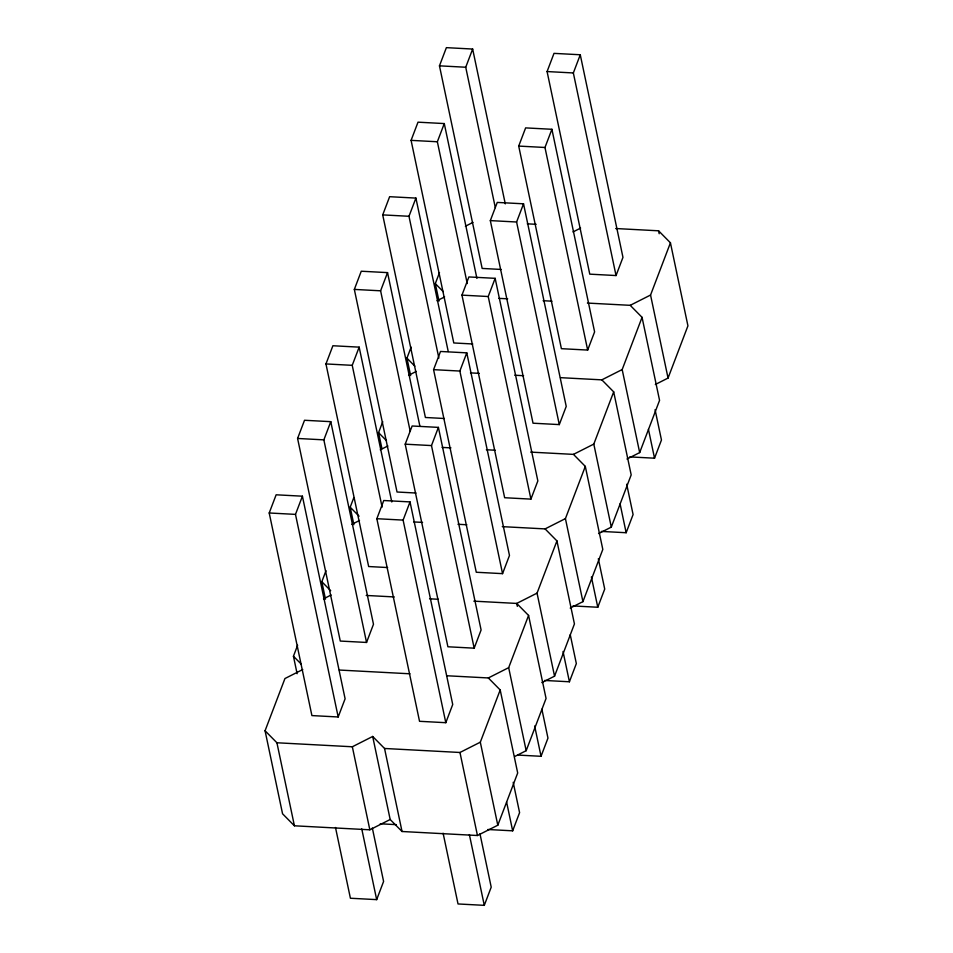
<?xml version="1.0" encoding="UTF-8"?>
<svg xmlns="http://www.w3.org/2000/svg" width="953" height="953" viewBox="0 0 953 953"><rect width="100%" height="100%" fill="white"/><g stroke="black" fill="none" stroke-linecap="round" stroke-linejoin="round"><path stroke-width="1.43" d="M269.211 512.988L276.144 494.798L302.411 496.191L345.105 698.787L338.184 716.978L311.905 715.584L269.211 512.988L295.49 514.382L302.411 496.191M297.586 438.463L304.519 420.273L330.786 421.667L373.481 624.263L366.548 642.453L340.281 641.059L297.586 438.463L323.853 439.857L330.786 421.667M387.633 567.547L368.656 566.535L325.962 363.939L332.895 345.748L359.162 347.142L391.79 501.981M416.008 493.023L397.032 492.01L354.337 289.414L361.258 271.224L387.537 272.618L419.856 426.015M444.384 418.498L425.407 417.485L382.713 214.89L389.634 196.699L415.913 198.093L448.232 351.49M472.748 343.973L453.783 342.961L411.088 140.365L418.01 122.175L444.277 123.568L476.917 278.407M501.123 269.449L482.158 268.436L439.464 65.84L446.385 47.65L472.652 49.044L505.281 203.882M382.117 507.151L352.229 365.333L359.162 347.142M410.183 431.185L380.604 290.808L387.537 272.618M438.868 358.102L408.98 216.283L415.913 198.093M467.244 283.577L437.356 141.759L444.277 123.568M495.31 207.611L465.731 67.234L472.652 49.044M446.933 675.76L488.341 677.952L500.194 689.96L517.693 772.99L497.8 825.215L477.453 835.507L402.035 831.504L390.182 819.509L369.835 829.801L294.417 825.798L282.564 813.791L265.065 730.76L284.947 678.536L302.756 669.53M297.122 673.711L293.441 656.236L297.622 645.241M325.497 599.187L321.816 581.711L325.997 570.716M353.873 524.662L350.192 507.187L353.849 497.561M381.939 448.684L378.567 432.662L382.749 421.667M410.624 375.613L406.943 358.137L411.124 347.142M438.999 301.088L435.307 283.613L439.5 272.618M376.84 518.706L383.761 500.516L410.028 501.909L452.723 704.505L445.801 722.696L419.534 721.302L376.84 518.706L403.107 520.1L410.028 501.909M405.204 444.181L412.137 425.991L438.404 427.385L481.098 629.981L474.177 648.171L447.898 646.777L405.204 444.181L431.483 445.575L438.404 427.385M433.579 369.657L440.512 351.466L466.779 352.86L509.474 555.456L502.553 573.646L476.274 572.253L433.579 369.657L459.858 371.051L466.779 352.86M461.955 295.132L468.888 276.942L495.155 278.336L537.849 480.931L530.916 499.122L504.649 497.728L461.955 295.132L488.222 296.526L495.155 278.336M490.33 220.608L497.263 202.417L523.531 203.811L566.225 406.407L559.292 424.597L533.025 423.203L490.33 220.608L516.597 222.001L523.531 203.811M518.706 146.083L525.627 127.893L551.906 129.286L594.601 331.882L587.667 350.073L561.4 348.679L518.706 146.083L544.973 147.477L551.906 129.286M547.082 71.558L554.003 53.368L580.27 54.762L622.964 257.358L616.043 275.548L589.776 274.154L547.082 71.558L573.349 72.952L580.27 54.762M335.492 827.49L350.406 898.238L376.673 899.632L383.594 881.442L372.337 828.026M497.8 825.215L480.312 742.184L500.194 689.96M514.739 756.479L526.175 750.69L508.676 667.66L528.57 615.435L516.705 603.428L473.82 601.152M541.84 682.598L554.551 676.165L537.051 593.135L556.933 540.911L545.08 528.903L502.279 526.64M570.216 608.074L582.926 601.641L565.427 518.611L585.309 466.386L573.456 454.378L530.654 452.115M598.579 533.549L611.302 527.116L593.802 444.086L613.684 391.862L601.831 379.854L560.495 377.662M626.955 459.024L639.677 452.592L622.178 369.561L642.06 317.337L630.207 305.329L587.393 303.066M655.33 384.5L668.053 378.067L650.554 295.037L670.435 242.812L658.583 230.805L615.698 228.529M526.175 750.69L546.057 698.466L528.57 615.435M554.551 676.165L574.433 623.941L556.933 540.911M582.926 601.641L602.808 549.416L585.309 466.386M611.302 527.116L631.184 474.892L613.684 391.862M639.677 452.592L659.559 400.367L642.06 317.337M668.053 378.067L687.935 325.843L670.435 242.812M443.109 833.208L458.024 903.956L484.291 905.35L491.212 887.16L479.955 833.732M487.853 829.503L512.666 830.825L519.588 812.635L513.202 782.318M517.693 755.062L541.042 756.301L547.963 738.11L541.876 709.235M544.604 680.454L569.418 681.776L576.339 663.586L570.251 634.71M572.979 605.929L597.781 607.252L604.714 589.061L598.329 558.744M601.355 531.417L626.157 532.727L633.09 514.537L626.693 484.219M629.73 456.892L654.532 458.202L661.465 440.012L655.068 409.695M465.374 226.242L472.998 222.383M436.998 300.767L444.622 296.907M572.991 231.948L580.615 228.089M408.623 375.291L416.247 371.432M630.207 305.329L650.554 295.037M380.247 449.816L387.871 445.956M601.831 379.854L622.178 369.561M351.871 524.341L359.507 520.481M573.456 454.378L593.802 444.086M323.496 598.865L331.132 595.006M545.08 528.903L565.427 518.611M537.051 593.135L516.705 603.428L517.324 606.346M265.065 730.76L276.918 742.768L352.336 746.771L372.683 736.466L384.547 748.474L402.035 831.504M488.341 677.952L508.676 667.66M384.547 748.474L459.965 752.477L480.312 742.184M439.464 65.84L465.731 67.234M411.088 140.365L437.356 141.759M382.713 214.89L408.98 216.283M527.295 223.836L536.17 224.312M354.337 289.414L380.604 290.808M498.836 298.36L507.687 298.825M543.115 300.707L551.978 301.184M325.962 363.939L352.229 365.333M470.46 372.885L479.311 373.35M514.739 375.232L523.602 375.708M442.085 447.41L450.936 447.874M486.364 449.756L495.226 450.233M413.709 521.934L422.56 522.399M457.988 524.281L466.851 524.758M366.202 595.446L394.304 596.935M429.577 598.806L438.368 599.27M339.304 670.042L409.993 673.795M380.235 823.797L396.293 824.643M435.307 283.613L443.216 291.618M406.943 358.137L414.841 366.143M378.567 432.662L386.465 440.667M350.192 507.187L359.078 516.192M321.816 581.711L330.703 590.717M293.441 656.236L301.339 664.241M658.583 230.805L659.19 233.723M573.349 72.952L616.043 275.548M648.445 429.326L654.532 458.202M544.973 147.477L587.667 350.073M620.081 503.851L626.157 532.727M516.597 222.001L559.292 424.597M591.396 576.934L597.781 607.252M488.222 296.526L530.916 499.122M563.02 651.459L569.418 681.776M459.858 371.051L502.553 573.646M534.645 725.983L541.042 756.301M431.483 445.575L474.177 648.171M506.579 801.949L512.666 830.825M459.965 752.477L477.453 835.507M403.107 520.1L445.801 722.696M469.376 834.602L484.291 905.35M323.853 439.857L366.548 642.453M372.683 736.466L390.182 819.509M352.336 746.771L369.835 829.801M295.49 514.382L338.184 716.978M361.759 828.884L376.673 899.632M276.918 742.768L294.417 825.798"/></g></svg>
